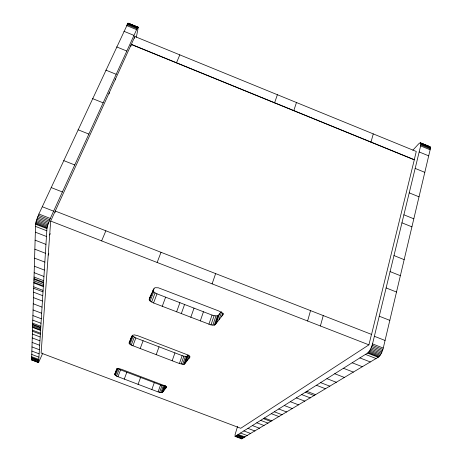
<?xml version="1.0" encoding="UTF-8"?>
<svg xmlns="http://www.w3.org/2000/svg" width="462" height="462" viewBox="0 0 462 462"><rect width="100%" height="100%" fill="white"/><g stroke="black" fill="none" stroke-linecap="round" stroke-linejoin="round"><path stroke-width="0.69" d="M42.816 353.055L38.589 362.526L31.612 359.886L35.586 224.214L36.406 220.455L38.883 214.01L127.991 23.187L138.254 27.287L136.365 37.197M38.589 362.526L46.933 228.615L47.471 226.028L50.289 218.445L136.613 29.637L138.144 27.177M131.26 44.45L414.241 159.812L416.285 151.467L134.881 36.51L50.681 221.073L41.112 353.049L240.742 428.28L368.919 344.848L371.465 334.453M55.111 212.474L55.238 211.047L371.558 334.413L414.31 159.76M241.545 438.819L376.068 358.529C380.347 356.831 382.12 352.171 383.258 348.077L430.134 149.786L430.347 147.418L429.966 146.714L420.201 142.781L418.757 143.774L412.832 150.179M237.526 426.438L235.066 434.678L235.175 436.405L365.448 354.412C369.652 352.598 371.356 347.973 372.522 343.901L420.639 145.9L420.911 144.156L420.524 142.845M222.898 314.807L222.99 313.975L222.268 312.982L218.867 311.007L158.385 287.797L155.018 287.699L154.256 288.271L149.214 299.237L149.313 300.075L150.162 301.057L153.563 302.962L210.972 324.913L214.339 325.127L215.217 324.671L222.898 314.807L223.354 313.438M109.084 93.85L109.321 92.504M115.333 79.914L115.512 78.933M130.902 46.281L131.295 44.335L414.333 159.719M134.511 38.311L134.881 36.51M320.397 325.976L323.238 315.644M370.98 142.175L373.261 133.888M307.6 320.998L310.522 310.683M293.763 110.695L296.471 102.518M218.982 319.837L221.673 311.769M221.656 316.401L222.788 312.999M214.339 325.127L217.44 315.892L218.318 315.413L220.998 311.902M215.217 324.671L218.318 315.413M216.378 323.181L219.496 313.877M210.972 324.913L214.079 315.713L217.44 315.892M212.855 325.202L215.956 315.985M208.899 324.278L212.018 315.078L156.988 293.832L155.07 292.925L152.772 290.916M189.056 358.275L189.755 356.242M131.618 336.382L129.117 342.954L129.245 343.561L131.248 345.091L179.406 363.53L183.882 364.362L186.619 356.433L188.121 355.035L185.366 363.011M212.098 283.853L215.615 273.671M274.578 102.876L277.391 94.722M183.882 364.362L184.552 364.062L187.295 356.121M200.289 320.963L203.453 311.775M187.191 360.672L189.039 355.301M181.139 364.079L183.882 356.173L186.619 356.433M182.686 364.362L185.424 356.45M179.406 363.53L182.155 355.636L183.882 356.173M164.374 389.98L165.719 386.145M165.748 388.219L166.424 386.284M190.8 317.307L194.023 308.131M160.886 392.654L163.329 385.73L164.87 385.539L162.422 392.486L160.886 392.654L158.085 391.909L116.54 376.149L114.64 374.451L116.799 368.803M172.164 360.776L174.948 352.881M161.879 392.694L164.322 385.758M163.028 391.712L165.257 385.372M158.085 391.909L160.533 384.996L163.329 385.73M159.569 392.388L162.018 385.47M181.3 313.646L184.575 304.481M151.831 389.553L154.308 382.64M176.611 311.838L179.909 302.679M156.191 354.695L159.049 346.823M138.057 384.355L140.587 377.454M162.249 306.306L165.627 297.164M140.177 348.602L143.11 340.742M124.243 379.14L126.831 372.251M153.563 302.962L156.988 293.832M132.883 345.824L135.851 337.97L132.236 335.689L129.245 343.561M150.162 301.057L153.615 291.915M151.628 302.056L155.07 292.925M129.995 344.306L132.981 336.446M117.954 376.767L120.565 369.883L118.07 368.618L115.442 375.508M131.248 345.091L134.223 337.237M149.214 299.237L150.704 295.305M149.977 297.58L151.472 293.63M149.313 300.075L153.448 289.2M153.442 290.044L153.95 288.698M114.772 374.919L117.163 368.647M116.811 369.727L117.302 368.445M116.54 376.149L119.156 369.265M131.098 338.531L132.115 335.862M132.068 336.544L132.577 335.193M157.138 262.48L161.001 252.368M115.916 371.679L116.886 369.138M101.628 240.887L105.844 230.861M176.449 62.872L179.816 54.863M48.221 255.093L48.805 253.782M49.677 234.927L50.26 233.645M114.64 374.451L117.227 368.826L118.676 368.572L121.546 369.323L164.657 385.712L166.337 386.954L166.378 387.404L162.422 392.486M129.117 342.954L132.629 335.314L134.384 334.886L137.763 335.718L188.034 355.024L189.922 356.572L189.917 357.172L184.552 364.062M31.722 359.944L32.04 359.453M429.966 146.714L420.201 142.781M212.018 315.078L214.079 315.713M31.988 346.939L39.293 349.694M247.944 428.372L254.966 431.017M31.866 351.08L39.039 353.782M243.861 430.936L250.762 433.535M31.768 354.452L38.825 357.109M240.535 433.033L247.332 435.591M31.705 356.722L38.687 359.349M238.3 434.442L245.027 436.971M31.676 357.553L38.635 360.169M237.474 434.961L244.179 437.479M31.67 357.923L38.612 360.533M237.11 435.187L243.803 437.705M31.641 358.726L38.56 361.33M236.319 435.689L242.983 438.195M31.618 359.528L38.508 362.116M235.528 436.186L242.169 438.681M31.612 359.886L38.49 362.474M234.927 436.33L241.805 438.9M32.606 325.872L40.604 328.904M32.577 326.94L40.541 329.955M32.559 327.419L40.512 330.434M32.479 330.174L40.338 333.148M264.431 418.018L271.962 420.87M32.45 331.231L40.275 334.188M263.398 418.641L270.905 421.483M32.369 334.014L40.102 336.937M260.666 420.362L268.081 423.169M120.565 369.883L160.533 384.996M32.253 337.93L39.853 340.806M256.808 422.788L264.108 425.548M32.121 342.411L39.576 345.224M252.402 425.566L259.569 428.268M33.073 309.962L41.597 313.201M284.257 405.515L292.4 408.61M32.906 315.581L41.245 318.745M278.753 408.98L286.729 412.006M32.773 320.131L40.962 323.238M274.289 411.786L282.132 414.761M32.687 323.186L40.771 326.253M271.298 413.669L279.048 416.608M32.652 324.301L40.702 327.356M32.64 324.798L40.673 327.841M33.749 286.833L43.035 290.384M306.843 391.331L315.679 394.71M33.709 288.305L42.943 291.84M305.417 392.198L314.206 395.559M33.593 292.18L42.7 295.663M301.634 394.577L310.308 397.892M33.437 297.609L42.365 301.016M296.333 397.909L304.851 401.16M135.851 337.97L182.155 355.636M33.252 303.771L41.984 307.097M290.309 401.703L298.643 404.879M34.355 266.216L44.317 270.045M326.917 378.667L336.365 382.299M34.165 272.701L43.913 276.443M320.611 382.628L329.874 386.186M34.038 277.015L43.647 280.7M316.412 385.273L325.543 388.773M33.992 278.598L43.549 282.259M33.974 279.291L43.503 282.94M33.928 280.804L43.411 284.436M33.882 282.305L43.318 285.92M33.865 282.981L43.278 286.584M34.858 249.191L45.38 253.251M343.428 368.272L353.384 372.112M34.592 258.154L44.82 262.093M334.742 373.741L344.433 377.471M36.406 220.455L47.811 224.89M370.033 350.127L380.769 354.296M36.076 221.604L47.471 226.028M369.409 351.12L380.139 355.284M35.822 222.632L47.205 227.05M368.78 351.969L379.498 356.127M35.655 223.51L47.02 227.922M368.162 352.645L378.863 356.797M35.586 224.214L46.933 228.615M367.561 353.118L378.245 357.265M35.522 226.415L46.795 230.786M365.448 354.412L376.068 358.529M35.355 232.178L46.437 236.469M359.886 357.911L370.339 361.96M35.118 240.182L45.94 244.363M352.154 362.78L362.37 366.73M42.267 206.739L53.621 211.169M374.37 336.29L385.06 340.454M38.883 214.01L50.289 218.445M372.522 343.901L383.258 348.077M38.311 215.292L49.723 219.733M372.158 345.218L382.9 349.399M50.681 221.073L368.919 344.848M37.769 216.609L49.18 221.05M371.708 346.529L382.455 350.71M37.26 217.931L48.677 222.366M371.2 347.799L381.941 351.98M36.804 219.225L48.215 223.654M370.634 349.012L381.375 353.182M51.19 187.572L62.399 191.967M379.25 316.21L389.812 320.351M63.739 160.609L74.746 164.951M386.122 287.936L396.506 292.036M78.084 129.782L88.866 134.072M393.982 255.584L404.163 259.632M390.09 271.604L400.369 275.681M92.591 98.608L103.141 102.847M401.946 222.828L411.919 226.836M403.892 214.807L413.819 218.797M105.844 70.12L116.193 74.301M409.228 192.862L419.017 196.818M116.649 46.905L126.825 51.039M415.171 168.416L424.803 172.338M128.973 23.487L138.254 27.287M127.991 23.187L137.965 27.27M420.749 143.099L430.203 146.974M128.355 23.539L130.342 24.353M131.664 24.896L133.651 25.71M134.973 26.253L138.282 27.604M420.426 143.168L423.562 144.456M426.074 145.484L429.21 146.766M127.731 23.475L137.716 27.564M420.882 143.538L430.347 147.418M127.408 23.96L137.405 28.055M420.911 144.156L430.388 148.036M127.027 24.648L137.035 28.748M420.836 144.947L430.318 148.828M126.594 25.537L136.613 29.637M420.639 145.9L430.134 149.786M123.92 31.283L133.98 35.389M419.167 151.958L428.701 155.85"/></g></svg>
